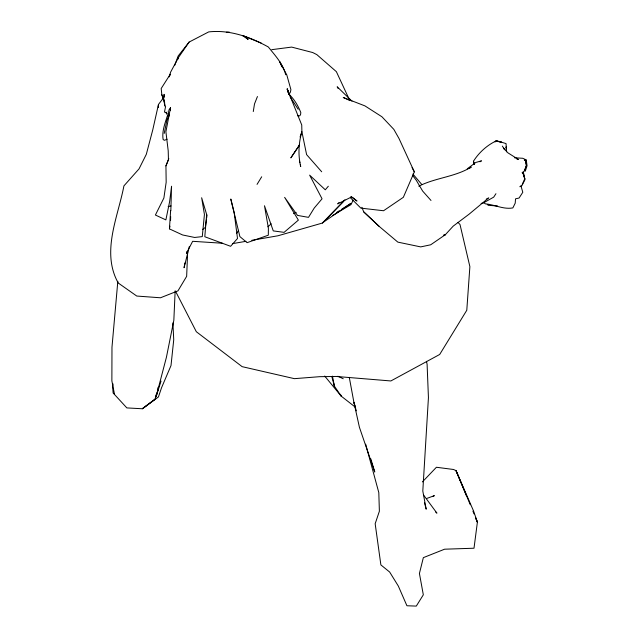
<?xml version="1.0" encoding="UTF-8"?>
<svg xmlns="http://www.w3.org/2000/svg" width="638" height="638" viewBox="0 0 638 638"><rect width="100%" height="100%" fill="white"/><g stroke="black" fill="none" stroke-linecap="round" stroke-linejoin="round"><path stroke-width="0.96" d="M170.474 110.613L170.506 107.726L168.807 110.167M158.407 107.383L158.471 104.441L163.145 98.268M170.545 220.493L170.665 216.577M170.84 210.692L171.566 186.232L169.628 201.632L165.872 219.895L155.401 215.03L163.886 198.019L166.167 182.253L165.936 165.896L168.823 158.591M187.668 251.484L186.655 276.342L177.97 290.856L160.473 297.779L136.763 296.048L118.229 283.001C101.003 252.185 117.934 217.271 123.916 185.881L139.028 168.887L146.317 154.308L152.737 129.969L158.471 104.441L158.312 107.264M156.31 394.276L155.13 399.157L142.354 408.759L126.858 407.913L113.133 393L112.631 386.827L113.046 383.932M175.163 290.761L173.839 320.3L166.43 357.24L156.23 396.206L161.039 381.093M328.323 186.232L325.284 189.805L309.629 175.123L322.054 198.809L314.223 208.06L308.497 217.359L297.499 215.405L284.628 197.357L298.377 220.118L284.093 232.352L273.271 230.9L264.475 205.747L268.391 228.117L268.319 235.199L247.097 242.663L239.88 236.586L230.796 199.008L234.21 212.821L237.503 238.492L230.605 246.308L204.798 236.746L206.648 214.488L201.64 197.748L204.431 214.456L202.278 236.61L194.654 237.464L182.627 234.975L169.437 228.875L170.633 210.524M117.823 281.326L111.977 347.255L111.873 380.886L114.513 394.356M206.393 219.751L205.356 227.391L202.613 229.52M206.656 217.837L207.047 214.974M253.27 111.554L254.506 103.938L257.441 96.521M506.492 151.828L506.133 146.884L506.468 148.742M169.437 228.875L169.947 226.155M184.956 262.928L184.055 267.745L189.342 246.475M165.617 106.386L164.476 112.041L167.132 113.412M164.213 133.43L166.829 120.566L168.376 116.626M186.998 251.5L186.416 253.342L192.652 241.308L222.487 243.245M525.289 171.199L527.06 165.728L526.254 160.074L524.412 159.955M300.067 137.042L301.894 131.699L301.742 124.992L287.212 88.889L288.193 92.59M519.803 186.719L521.972 185.538L525.034 179.501L523.208 173.089L522.083 172.778L524.492 170.785L526.358 165.561L525.409 160.282L525.034 159.348L522.745 158.28L514.435 157.777M174.748 65.323L178.146 56.024L189.119 42.068L208.714 31.9C229.8 29.579 250.168 36.932 268.327 46.989C275.153 55.53 283.025 63.84 285.704 74.742M524.492 170.785L526.517 165.362L525.409 160.282M177.882 59.175L178.576 57.34L189.119 42.068M165.936 165.896L168.448 159.707L168.209 150.823L165.904 131.755L170.506 107.726L170.513 110.645M169.19 76.887L170.561 72.23L178.576 57.34M169.572 75.914L170.29 74.215L161.191 88.507L161.829 94.727L164.365 102.152L164.795 105.884L164.564 102.032M350.103 100.66L343.228 97.47L364.928 105.884L381.923 116.77L393.829 129.37L398.981 138.47L414.333 171.853L403.352 197.302L383.55 210.747L360.853 208.116L350.398 197.7M522.235 184.406L524.388 179.661M353.117 200.212L350.988 204.623L332.47 215.588M261.692 176.79L257.05 184.382M289.03 94.344L290.442 92.024L290.904 89.623L286.773 74.869L279.572 61.527L281.924 66.838M236.586 233.524L238.58 230.278M495.941 193.697L493.716 197.134L482.695 203.331L481.1 203.307M251.787 240.311L277.937 235.781L322.469 223.029L344.951 199.75M351.753 196.839L337.685 203.889L339.057 202.493M495.096 141.971L496.252 140.607L506.078 143.598L506.277 148.08M322.469 223.029L343.738 201.281M422.396 481.921L436.416 467.263L453.578 469.496L456.026 470.645L470.318 504.778M267.88 226.809L271.19 223.81M488.756 197.804L469.097 214.177L453.203 226.131L445.292 234.752L430.69 244.793L420.697 246.898L397.849 242.129L379.116 226.338L363.692 211.84L361.898 207.302M467.239 168.831L475.725 162.491L481.499 160.816L479.943 161.805M469.664 168.161L471.259 167.036C455.117 177.013 435.443 177.691 418.807 186.2M322.924 222.518L350.828 203.434L341.625 209.304M169.174 115.055L167.188 116.411C164.851 123.7 161.789 131.843 163.137 139.539L164.46 140.312L167.116 139.22M336.601 212.502L339.113 210.907M432.692 496.627L434.374 495.638L426.479 498.565M486.244 199.168L487.918 198.258M293.552 213.666L296.128 212.382M496.005 140.998L501.54 142.21L496.005 140.998C486.938 145.328 478.819 152.697 473.468 161.247L474.018 163.958M168.153 206.56L170.992 205.946M232.407 243.66L245.973 241.316M271.74 49.668L291.654 47.092L312.692 52.531L316.831 54.621L336.378 71.679L349.313 99.536M524.42 160.258L526.254 160.074L524.364 160.058M226.346 32.235L229.305 32.099M497.624 206.01L488.142 205.3M297.715 115.829L299.613 115.893L300.546 114.712L300.817 112.599C298.209 105.916 294.365 99.329 289.118 94.384M516.748 158.942L518.407 159.452L507.952 152.857L503.653 148.223L504.698 149.747M244.657 36.565L248.118 39.404L242.719 35.561L261.221 43.057M337.853 376.26L343.236 378.757M242.719 35.561L247.56 37.889M487.257 204.439L487.831 204.79M523.208 173.089L522.865 172.85L524.755 178.871L523.447 172.412M483.891 202.756L485.374 203.849C494.586 204.623 503.541 209.647 512.856 207.916L515.217 203.147L515.528 198.825L519.085 198.027L522.801 192.277L520.943 185.865M355.023 406.916L341.171 396.11L324.694 376.037M352.487 197.325L356.985 201.042L350.884 196.624M363.692 211.84L379.116 226.338M435.475 511.78L436.926 513.151L423.401 494.833M351.977 101.171L337.175 86.776L338.14 88.507M290.067 96.84L298.169 109.234M458.004 222.383L460.014 224.544L469.879 266.628L466.785 310.259L439.686 354.473L390.863 380.958L336.178 376.452L319.654 376.683L294.397 378.661L242.137 366.659L196.329 331.728L175.753 291.662M430.993 200.46L422.667 191.089L416.279 180.299L412.698 175.53M321.696 171.781L306.599 154.611L301.894 131.699C298.56 143.016 297.994 154.97 300.705 166.502L300.283 164.628M412.906 174.046L421.846 184.565M502.329 146.094L504.522 149.38M412.052 167.579L414.333 171.853M166.095 112.121L167.882 116.307M466.33 495.487L456.026 470.645L473.548 510.974L477.391 522.163L474.002 548.225L444.606 549.198L423.345 557.644L419.421 573.466L423.321 594.815L416.287 606.1L406.924 605.757L398.335 586.067L389.659 572.039L380.878 564.901L375.168 523.726L379.379 511.229L378.805 492.608L365.678 444.184M472.925 511.182L474.042 513.925M161.829 94.727L164.229 100.852M340.469 394.268L341.171 396.11L334.392 386.149L331.808 376.556M288.248 91.816L287.212 88.889L288.304 92.717M355.589 407.937L353.899 402.275L349.281 377.353M370.814 458.842L374.761 472.04L359.425 427.316L353.899 402.275L356.307 410.848M424.477 502.728L426.192 509.196L422.803 491.053L428.433 397.61L427.101 364.234L426.471 361.323M474.186 164.133L473.468 161.247L474.13 164.468M299.437 160.88L299.86 162.754M288.161 90.811L288.974 94.488M332.454 376.117L334.392 386.149L334.232 384.204M164.795 105.884L163.615 98.228L164.102 94.32L164.269 97.215M157.849 387.705L158.08 389.674L155.13 399.157L142.354 408.759L158.431 396.948L161.542 387.752L171 365.582L173.735 339.759L172.906 322.908M168.241 110.98L168.855 116.722M294.828 151.948L290.832 157.905L299.581 144.898L294.828 151.948M445.292 234.752L443.426 235.342L445.292 234.752M477.391 522.163L475.485 517.562L477.391 522.163"/></g></svg>
